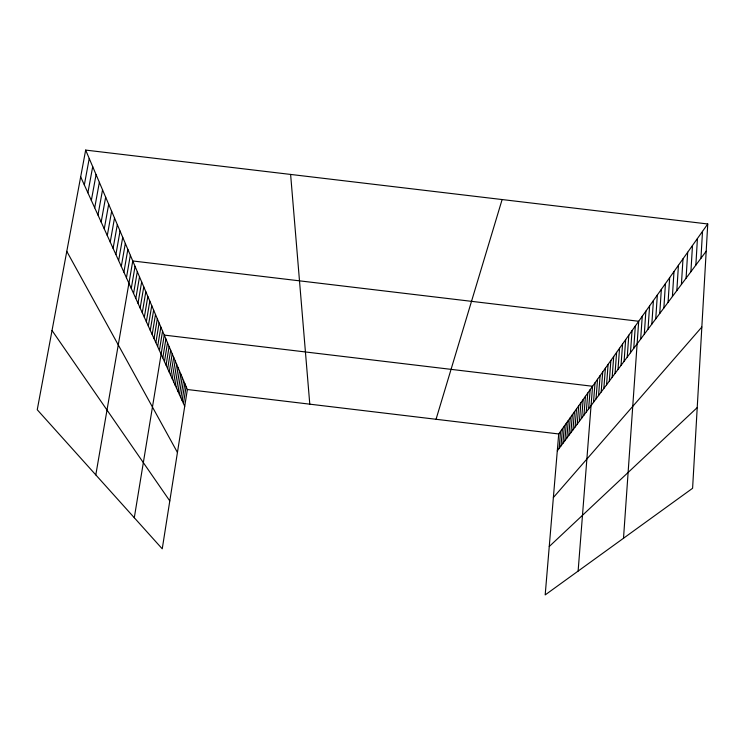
<?xml version="1.0" encoding="UTF-8"?>
<svg xmlns="http://www.w3.org/2000/svg" width="745" height="745" viewBox="0 0 745 745"><rect width="100%" height="100%" fill="white"/><g stroke="black" fill="none" stroke-linecap="round" stroke-linejoin="round"><path stroke-width="1.12" d="M707.75 223.975L692.599 488.282L545.182 594.91L558.713 433.963L707.75 223.975L85.666 150.09L37.25 409.75L162.242 548.832L187.368 389.514L85.666 150.09M695.858 265.099L697.432 238.512M700.952 258.273L702.516 231.341M686.089 278.192L687.672 252.257M690.904 271.729L692.487 245.478M676.842 290.587L678.434 265.285M681.405 284.469L682.988 258.86M668.069 302.349L669.662 277.634M672.4 296.547L673.992 271.534M659.744 313.505L661.337 289.367M663.86 308.002L665.453 283.575M648.02 329.234L649.603 305.897M651.828 324.122L653.421 300.514M655.74 318.879L657.332 295.011M640.663 339.096L642.246 316.262M644.295 334.226L645.878 311.14M630.456 352.776L632.03 330.65M633.753 348.371L635.327 326.012M623.509 538.253L638.698 321.263L132.768 260.964L95.798 474.9M621.013 365.441L622.578 343.976M624.096 361.316L625.66 339.627M627.243 357.097L628.808 335.185M612.157 377.315L613.712 356.464M615.044 373.441L616.609 352.385M617.996 369.483L619.561 348.222M601.178 392.038L602.714 371.96M603.841 388.462L605.378 368.207M606.56 384.83L608.097 364.37M609.326 381.105L610.881 360.459M578.12 571.089L592.564 386.264L164.254 335.092L134.296 517.738M593.504 402.319L595.022 382.79M596.019 398.957L597.537 379.252M598.57 395.53L600.097 375.638M581.668 418.196L583.158 399.506M583.95 415.142L585.449 396.293M586.268 412.022L587.777 393.006M588.634 408.856L590.142 389.672M572.961 429.874L574.432 411.808M575.075 427.034L576.556 408.819M577.235 424.138L578.716 405.774M579.433 421.195L580.914 402.673M562.913 443.34L564.356 426.01M564.85 440.742L566.302 423.262M566.824 438.097L568.277 420.478M568.835 435.406L570.288 417.638M570.884 432.659L572.346 414.751M559.132 448.416L560.557 431.355M561.004 445.901L562.438 428.701M179.433 394.608L182.18 377.315M180.784 397.597L183.512 380.444M182.125 400.54L184.816 383.517M183.438 403.436L186.101 386.543M172.281 378.842L175.177 360.831M173.762 382.111L176.63 364.24M175.215 385.314L178.055 367.602M176.649 388.471L179.452 370.889M178.055 391.563L180.83 374.13M166.079 365.171L169.106 346.537M167.672 368.682L170.67 350.206M169.236 372.128L172.197 353.81M170.773 375.517L173.706 357.349M159.393 350.429L162.568 331.134M162.801 357.935L165.902 338.975M164.449 361.586L167.523 342.793M154.029 338.603L157.316 318.776M155.854 342.626L159.104 322.976M157.642 346.565L160.855 327.092M148.329 326.049L151.747 305.655M150.267 330.324L153.638 310.116M152.166 334.505L155.5 314.492M142.276 312.686L145.824 291.705M144.334 317.24L147.836 296.454M146.355 321.691L149.81 301.101M135.814 298.447L139.511 276.842M138.011 303.299L141.662 281.908M140.162 308.048L143.766 286.862M131.269 288.427L135.059 266.375M133.569 293.493L137.313 271.664M123.893 272.176L127.861 249.417M126.436 277.773L130.338 255.265M115.903 254.548L120.047 231.034M118.632 260.573L122.72 237.31M121.295 266.44L125.318 243.438M110.232 242.051L114.516 217.996M113.1 248.374L117.319 224.599M104.263 228.892L108.686 204.279M107.289 235.56L111.638 211.226M97.977 215.035L102.549 189.835M101.162 222.057L105.66 197.155M91.346 200.405L96.077 174.591M94.708 207.818L99.355 182.311M87.882 192.787L92.706 166.647M84.334 184.946L89.232 158.489M436.049 419.277L502.121 199.548M557.288 450.883L706.186 251.242M553.367 497.539L701.837 327.036M549.251 546.504L697.218 407.59M187.368 389.514L558.713 433.963M52.029 330.482L169.795 500.919M66.789 251.354L177.44 452.457M80.674 176.882L184.723 406.276M290.615 174.432L309.79 404.172"/></g></svg>
